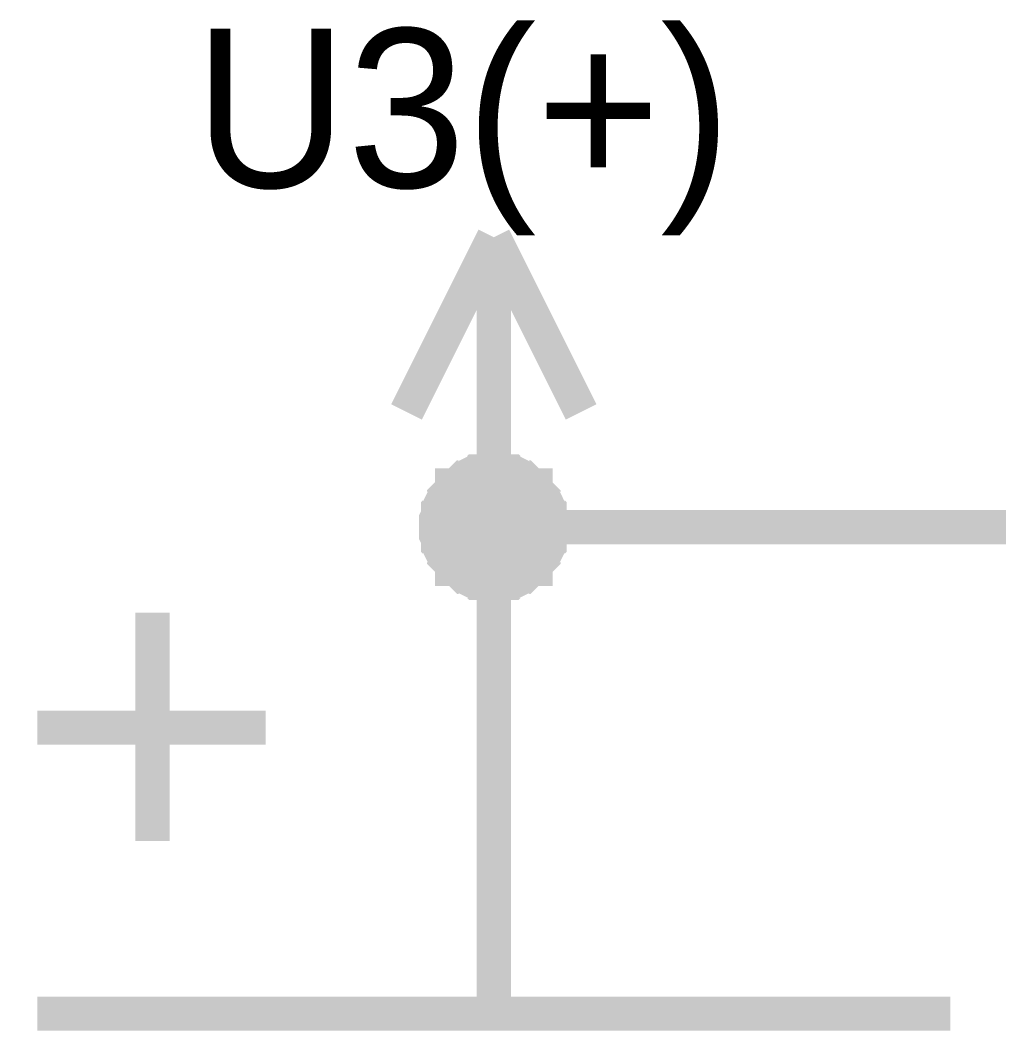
# Model space of a CAD drawing. Extents: x 0 to 594, y 0 to 420.
# Drawn here: x 30.98 to 39.55, y 275.59 to 284.43 of the extents above; entities that cross this region are included whole.
import ezdxf

# ---------------------------------------------------------------- set-up
doc = ezdxf.new("R2010")
doc.units = 0
doc.layers.add('SHEET', color=255, linetype='CONTINUOUS')

msp = doc.modelspace()

# ---------------------------------------------------------------- linework, layer by layer
at = {"layer": 'SHEET'}
for points, const_width in [([(35.1281, 282.5306), (34.3641, 281.0018)], 0.2997), ([(35.1281, 282.5306), (35.8921, 281.0018)], 0.2997), ([(35.1281, 279.9942), (35.1281, 282.5306)], 0.2997), ([(34.6245, 279.9942), (34.6245, 280.0116), (34.6245, 280.0463), (34.6245, 280.0637), (34.6419, 280.0984), (34.6419, 280.1158), (34.6419, 280.1506), (34.6593, 280.1679), (34.6593, 280.1853), (34.6766, 280.2201), (34.694, 280.2374), (34.694, 280.2548), (34.7114, 280.2722), (34.7287, 280.2895), (34.7461, 280.3069), (34.7634, 280.3243), (34.7634, 280.359), (34.7982, 280.359), (34.8155, 280.3764), (34.8329, 280.3938), (34.8503, 280.4112), (34.8676, 280.4285), (34.885, 280.4285), (34.9024, 280.4459), (34.9371, 280.4633), (34.9545, 280.4633), (34.9718, 280.4806), (35.0065, 280.4806), (35.0239, 280.4806), (35.0586, 280.498), (35.076, 280.498), (35.1107, 280.498), (35.1281, 280.498)], 0.2997), ([(34.6245, 279.9942), (34.6245, 280.0116), (34.6245, 280.0463), (34.6245, 280.0637), (34.6419, 280.0984), (34.6419, 280.1158), (34.6419, 280.1506), (34.6593, 280.1679), (34.6593, 280.1853), (34.6766, 280.2201), (34.694, 280.2374), (34.694, 280.2548), (34.7114, 280.2722), (34.7287, 280.2895), (34.7461, 280.3069), (34.7634, 280.3243), (34.7634, 280.359), (34.7982, 280.359), (34.8155, 280.3764), (34.8329, 280.3938), (34.8503, 280.4112), (34.8676, 280.4285), (34.885, 280.4285), (34.9024, 280.4459), (34.9371, 280.4633), (34.9545, 280.4633), (34.9718, 280.4806), (35.0065, 280.4806), (35.0239, 280.4806), (35.0586, 280.498), (35.076, 280.498), (35.1107, 280.498), (35.1281, 280.498)], 0.2997), ([(34.6245, 279.9942), (34.6245, 280.0116), (34.6245, 280.0463), (34.6245, 280.0637), (34.6419, 280.0984), (34.6419, 280.1158), (34.6419, 280.1506), (34.6593, 280.1679), (34.6593, 280.1853), (34.6766, 280.2201), (34.694, 280.2374), (34.694, 280.2548), (34.7114, 280.2722), (34.7287, 280.2895), (34.7461, 280.3069), (34.7634, 280.3243), (34.7634, 280.359), (34.7982, 280.359), (34.8155, 280.3764), (34.8329, 280.3938), (34.8503, 280.4112), (34.8676, 280.4285), (34.885, 280.4285), (34.9024, 280.4459), (34.9371, 280.4633), (34.9545, 280.4633), (34.9718, 280.4806), (35.0065, 280.4806), (35.0239, 280.4806), (35.0586, 280.498), (35.076, 280.498), (35.1107, 280.498), (35.1281, 280.498)], 0.2997), ([(34.6245, 279.9942), (34.6245, 280.0116), (34.6245, 280.0463), (34.6245, 280.0637), (34.6419, 280.0984), (34.6419, 280.1158), (34.6419, 280.1506), (34.6593, 280.1679), (34.6593, 280.1853), (34.6766, 280.2201), (34.694, 280.2374), (34.694, 280.2548), (34.7114, 280.2722), (34.7287, 280.2895), (34.7461, 280.3069), (34.7634, 280.3243), (34.7634, 280.359), (34.7982, 280.359), (34.8155, 280.3764), (34.8329, 280.3938), (34.8503, 280.4112), (34.8676, 280.4285), (34.885, 280.4285), (34.9024, 280.4459), (34.9371, 280.4633), (34.9545, 280.4633), (34.9718, 280.4806), (35.0065, 280.4806), (35.0239, 280.4806), (35.0586, 280.498), (35.076, 280.498), (35.1107, 280.498), (35.1281, 280.498)], 0.2997), ([(34.6245, 279.9942), (34.6245, 280.0116), (34.6245, 280.0463), (34.6245, 280.0637), (34.6419, 280.0984), (34.6419, 280.1158), (34.6419, 280.1506), (34.6593, 280.1679), (34.6593, 280.1853), (34.6766, 280.2201), (34.694, 280.2374), (34.694, 280.2548), (34.7114, 280.2722), (34.7287, 280.2895), (34.7461, 280.3069), (34.7634, 280.3243), (34.7634, 280.359), (34.7982, 280.359), (34.8155, 280.3764), (34.8329, 280.3938), (34.8503, 280.4112), (34.8676, 280.4285), (34.885, 280.4285), (34.9024, 280.4459), (34.9371, 280.4633), (34.9545, 280.4633), (34.9718, 280.4806), (35.0065, 280.4806), (35.0239, 280.4806), (35.0586, 280.498), (35.076, 280.498), (35.1107, 280.498), (35.1281, 280.498)], 0.2997), ([(34.6245, 279.9942), (34.6245, 280.0116), (34.6245, 280.0463), (34.6245, 280.0637), (34.6419, 280.0984), (34.6419, 280.1158), (34.6419, 280.1506), (34.6593, 280.1679), (34.6593, 280.1853), (34.6766, 280.2201), (34.694, 280.2374), (34.694, 280.2548), (34.7114, 280.2722), (34.7287, 280.2895), (34.7461, 280.3069), (34.7634, 280.3243), (34.7634, 280.359), (34.7982, 280.359), (34.8155, 280.3764), (34.8329, 280.3938), (34.8503, 280.4112), (34.8676, 280.4285), (34.885, 280.4285), (34.9024, 280.4459), (34.9371, 280.4633), (34.9545, 280.4633), (34.9718, 280.4806), (35.0065, 280.4806), (35.0239, 280.4806), (35.0586, 280.498), (35.076, 280.498), (35.1107, 280.498), (35.1281, 280.498)], 0.2997), ([(34.6245, 279.9942), (34.6245, 280.0116), (34.6245, 280.0463), (34.6245, 280.0637), (34.6419, 280.0984), (34.6419, 280.1158), (34.6419, 280.1506), (34.6593, 280.1679), (34.6593, 280.1853), (34.6766, 280.2201), (34.694, 280.2374), (34.694, 280.2548), (34.7114, 280.2722), (34.7287, 280.2895), (34.7461, 280.3069), (34.7634, 280.3243), (34.7634, 280.359), (34.7982, 280.359), (34.8155, 280.3764), (34.8329, 280.3938), (34.8503, 280.4112), (34.8676, 280.4285), (34.885, 280.4285), (34.9024, 280.4459), (34.9371, 280.4633), (34.9545, 280.4633), (34.9718, 280.4806), (35.0065, 280.4806), (35.0239, 280.4806), (35.0586, 280.498), (35.076, 280.498), (35.1107, 280.498), (35.1281, 280.498)], 0.2997), ([(35.1281, 280.498), (35.1281, 280.498)], 0.2997), ([(35.1281, 280.498), (35.1455, 280.498), (35.1802, 280.498), (35.1976, 280.498), (35.2323, 280.4806), (35.2496, 280.4806), (35.2844, 280.4806), (35.3017, 280.4633), (35.3191, 280.4633), (35.3538, 280.4459), (35.3712, 280.4285), (35.3886, 280.4285), (35.4059, 280.4112), (35.4233, 280.3938), (35.4407, 280.3764), (35.458, 280.359), (35.4928, 280.359), (35.4928, 280.3243), (35.5101, 280.3069), (35.5275, 280.2895), (35.5448, 280.2722), (35.5622, 280.2548), (35.5622, 280.2374), (35.5796, 280.2201), (35.5969, 280.1853), (35.5969, 280.1679), (35.6143, 280.1506), (35.6143, 280.1158), (35.6143, 280.0984), (35.6317, 280.0637), (35.6317, 280.0463), (35.6317, 280.0116), (35.6317, 279.9942)], 0.2997), ([(35.1281, 280.498), (35.1281, 280.498)], 0.2997), ([(35.1281, 280.498), (35.1455, 280.498), (35.1802, 280.498), (35.1976, 280.498), (35.2323, 280.4806), (35.2496, 280.4806), (35.2844, 280.4806), (35.3017, 280.4633), (35.3191, 280.4633), (35.3538, 280.4459), (35.3712, 280.4285), (35.3886, 280.4285), (35.4059, 280.4112), (35.4233, 280.3938), (35.4407, 280.3764), (35.458, 280.359), (35.4928, 280.359), (35.4928, 280.3243), (35.5101, 280.3069), (35.5275, 280.2895), (35.5448, 280.2722), (35.5622, 280.2548), (35.5622, 280.2374), (35.5796, 280.2201), (35.5969, 280.1853), (35.5969, 280.1679), (35.6143, 280.1506), (35.6143, 280.1158), (35.6143, 280.0984), (35.6317, 280.0637), (35.6317, 280.0463), (35.6317, 280.0116), (35.6317, 279.9942)], 0.2997), ([(35.1281, 280.498), (35.1281, 280.498)], 0.2997), ([(35.1281, 280.498), (35.1455, 280.498), (35.1802, 280.498), (35.1976, 280.498), (35.2323, 280.4806), (35.2496, 280.4806), (35.2844, 280.4806), (35.3017, 280.4633), (35.3191, 280.4633), (35.3538, 280.4459), (35.3712, 280.4285), (35.3886, 280.4285), (35.4059, 280.4112), (35.4233, 280.3938), (35.4407, 280.3764), (35.458, 280.359), (35.4928, 280.359), (35.4928, 280.3243), (35.5101, 280.3069), (35.5275, 280.2895), (35.5448, 280.2722), (35.5622, 280.2548), (35.5622, 280.2374), (35.5796, 280.2201), (35.5969, 280.1853), (35.5969, 280.1679), (35.6143, 280.1506), (35.6143, 280.1158), (35.6143, 280.0984), (35.6317, 280.0637), (35.6317, 280.0463), (35.6317, 280.0116), (35.6317, 279.9942)], 0.2997), ([(35.1281, 280.498), (35.1281, 280.498)], 0.2997), ([(35.1281, 280.498), (35.1455, 280.498), (35.1802, 280.498), (35.1976, 280.498), (35.2323, 280.4806), (35.2496, 280.4806), (35.2844, 280.4806), (35.3017, 280.4633), (35.3191, 280.4633), (35.3538, 280.4459), (35.3712, 280.4285), (35.3886, 280.4285), (35.4059, 280.4112), (35.4233, 280.3938), (35.4407, 280.3764), (35.458, 280.359), (35.4928, 280.359), (35.4928, 280.3243), (35.5101, 280.3069), (35.5275, 280.2895), (35.5448, 280.2722), (35.5622, 280.2548), (35.5622, 280.2374), (35.5796, 280.2201), (35.5969, 280.1853), (35.5969, 280.1679), (35.6143, 280.1506), (35.6143, 280.1158), (35.6143, 280.0984), (35.6317, 280.0637), (35.6317, 280.0463), (35.6317, 280.0116), (35.6317, 279.9942)], 0.2997), ([(35.1281, 280.498), (35.1281, 280.498)], 0.2997), ([(35.1281, 280.498), (35.1455, 280.498), (35.1802, 280.498), (35.1976, 280.498), (35.2323, 280.4806), (35.2496, 280.4806), (35.2844, 280.4806), (35.3017, 280.4633), (35.3191, 280.4633), (35.3538, 280.4459), (35.3712, 280.4285), (35.3886, 280.4285), (35.4059, 280.4112), (35.4233, 280.3938), (35.4407, 280.3764), (35.458, 280.359), (35.4928, 280.359), (35.4928, 280.3243), (35.5101, 280.3069), (35.5275, 280.2895), (35.5448, 280.2722), (35.5622, 280.2548), (35.5622, 280.2374), (35.5796, 280.2201), (35.5969, 280.1853), (35.5969, 280.1679), (35.6143, 280.1506), (35.6143, 280.1158), (35.6143, 280.0984), (35.6317, 280.0637), (35.6317, 280.0463), (35.6317, 280.0116), (35.6317, 279.9942)], 0.2997), ([(35.1281, 280.498), (35.1281, 280.498)], 0.2997), ([(35.1281, 280.498), (35.1455, 280.498), (35.1802, 280.498), (35.1976, 280.498), (35.2323, 280.4806), (35.2496, 280.4806), (35.2844, 280.4806), (35.3017, 280.4633), (35.3191, 280.4633), (35.3538, 280.4459), (35.3712, 280.4285), (35.3886, 280.4285), (35.4059, 280.4112), (35.4233, 280.3938), (35.4407, 280.3764), (35.458, 280.359), (35.4928, 280.359), (35.4928, 280.3243), (35.5101, 280.3069), (35.5275, 280.2895), (35.5448, 280.2722), (35.5622, 280.2548), (35.5622, 280.2374), (35.5796, 280.2201), (35.5969, 280.1853), (35.5969, 280.1679), (35.6143, 280.1506), (35.6143, 280.1158), (35.6143, 280.0984), (35.6317, 280.0637), (35.6317, 280.0463), (35.6317, 280.0116), (35.6317, 279.9942)], 0.2997), ([(35.1281, 280.498), (35.1281, 280.498)], 0.2997), ([(35.1281, 280.498), (35.1455, 280.498), (35.1802, 280.498), (35.1976, 280.498), (35.2323, 280.4806), (35.2496, 280.4806), (35.2844, 280.4806), (35.3017, 280.4633), (35.3191, 280.4633), (35.3538, 280.4459), (35.3712, 280.4285), (35.3886, 280.4285), (35.4059, 280.4112), (35.4233, 280.3938), (35.4407, 280.3764), (35.458, 280.359), (35.4928, 280.359), (35.4928, 280.3243), (35.5101, 280.3069), (35.5275, 280.2895), (35.5448, 280.2722), (35.5622, 280.2548), (35.5622, 280.2374), (35.5796, 280.2201), (35.5969, 280.1853), (35.5969, 280.1679), (35.6143, 280.1506), (35.6143, 280.1158), (35.6143, 280.0984), (35.6317, 280.0637), (35.6317, 280.0463), (35.6317, 280.0116), (35.6317, 279.9942)], 0.2997), ([(34.6245, 279.9942), (34.6245, 280.0116), (34.6245, 280.0463), (34.6245, 280.0637), (34.6419, 280.0984), (34.6419, 280.1158), (34.6419, 280.1506), (34.6593, 280.1679), (34.6593, 280.1853), (34.6766, 280.2201), (34.694, 280.2374), (34.694, 280.2548), (34.7114, 280.2722), (34.7287, 280.2895), (34.7461, 280.3069), (34.7634, 280.3243), (34.7634, 280.359), (34.7982, 280.359), (34.8155, 280.3764), (34.8329, 280.3938), (34.8503, 280.4112), (34.8676, 280.4285), (34.885, 280.4285), (34.9024, 280.4459), (34.9371, 280.4633), (34.9545, 280.4633), (34.9718, 280.4806), (35.0065, 280.4806), (35.0239, 280.4806), (35.0586, 280.498), (35.076, 280.498), (35.1107, 280.498), (35.1281, 280.498)], 0.0991), ([(34.6245, 279.9942), (34.6245, 280.0116), (34.6245, 280.0463), (34.6245, 280.0637), (34.6419, 280.0984), (34.6419, 280.1158), (34.6419, 280.1506), (34.6593, 280.1679), (34.6593, 280.1853), (34.6766, 280.2201), (34.694, 280.2374), (34.694, 280.2548), (34.7114, 280.2722), (34.7287, 280.2895), (34.7461, 280.3069), (34.7634, 280.3243), (34.7634, 280.359), (34.7982, 280.359), (34.8155, 280.3764), (34.8329, 280.3938), (34.8503, 280.4112), (34.8676, 280.4285), (34.885, 280.4285), (34.9024, 280.4459), (34.9371, 280.4633), (34.9545, 280.4633), (34.9718, 280.4806), (35.0065, 280.4806), (35.0239, 280.4806), (35.0586, 280.498), (35.076, 280.498), (35.1107, 280.498), (35.1281, 280.498)], 0.0991), ([(34.6245, 279.9942), (34.6245, 280.0116), (34.6245, 280.0463), (34.6245, 280.0637), (34.6419, 280.0984), (34.6419, 280.1158), (34.6419, 280.1506), (34.6593, 280.1679), (34.6593, 280.1853), (34.6766, 280.2201), (34.694, 280.2374), (34.694, 280.2548), (34.7114, 280.2722), (34.7287, 280.2895), (34.7461, 280.3069), (34.7634, 280.3243), (34.7634, 280.359), (34.7982, 280.359), (34.8155, 280.3764), (34.8329, 280.3938), (34.8503, 280.4112), (34.8676, 280.4285), (34.885, 280.4285), (34.9024, 280.4459), (34.9371, 280.4633), (34.9545, 280.4633), (34.9718, 280.4806), (35.0065, 280.4806), (35.0239, 280.4806), (35.0586, 280.498), (35.076, 280.498), (35.1107, 280.498), (35.1281, 280.498)], 0.0991), ([(34.6245, 279.9942), (34.6245, 280.0116), (34.6245, 280.0463), (34.6245, 280.0637), (34.6419, 280.0984), (34.6419, 280.1158), (34.6419, 280.1506), (34.6593, 280.1679), (34.6593, 280.1853), (34.6766, 280.2201), (34.694, 280.2374), (34.694, 280.2548), (34.7114, 280.2722), (34.7287, 280.2895), (34.7461, 280.3069), (34.7634, 280.3243), (34.7634, 280.359), (34.7982, 280.359), (34.8155, 280.3764), (34.8329, 280.3938), (34.8503, 280.4112), (34.8676, 280.4285), (34.885, 280.4285), (34.9024, 280.4459), (34.9371, 280.4633), (34.9545, 280.4633), (34.9718, 280.4806), (35.0065, 280.4806), (35.0239, 280.4806), (35.0586, 280.498), (35.076, 280.498), (35.1107, 280.498), (35.1281, 280.498)], 0.0991), ([(34.6245, 279.9942), (34.6245, 280.0116), (34.6245, 280.0463), (34.6245, 280.0637), (34.6419, 280.0984), (34.6419, 280.1158), (34.6419, 280.1506), (34.6593, 280.1679), (34.6593, 280.1853), (34.6766, 280.2201), (34.694, 280.2374), (34.694, 280.2548), (34.7114, 280.2722), (34.7287, 280.2895), (34.7461, 280.3069), (34.7634, 280.3243), (34.7634, 280.359), (34.7982, 280.359), (34.8155, 280.3764), (34.8329, 280.3938), (34.8503, 280.4112), (34.8676, 280.4285), (34.885, 280.4285), (34.9024, 280.4459), (34.9371, 280.4633), (34.9545, 280.4633), (34.9718, 280.4806), (35.0065, 280.4806), (35.0239, 280.4806), (35.0586, 280.498), (35.076, 280.498), (35.1107, 280.498), (35.1281, 280.498)], 0.0991), ([(34.6245, 279.9942), (34.6245, 280.0116), (34.6245, 280.0463), (34.6245, 280.0637), (34.6419, 280.0984), (34.6419, 280.1158), (34.6419, 280.1506), (34.6593, 280.1679), (34.6593, 280.1853), (34.6766, 280.2201), (34.694, 280.2374), (34.694, 280.2548), (34.7114, 280.2722), (34.7287, 280.2895), (34.7461, 280.3069), (34.7634, 280.3243), (34.7634, 280.359), (34.7982, 280.359), (34.8155, 280.3764), (34.8329, 280.3938), (34.8503, 280.4112), (34.8676, 280.4285), (34.885, 280.4285), (34.9024, 280.4459), (34.9371, 280.4633), (34.9545, 280.4633), (34.9718, 280.4806), (35.0065, 280.4806), (35.0239, 280.4806), (35.0586, 280.498), (35.076, 280.498), (35.1107, 280.498), (35.1281, 280.498)], 0.0991), ([(34.6245, 279.9942), (34.6245, 280.0116), (34.6245, 280.0463), (34.6245, 280.0637), (34.6419, 280.0984), (34.6419, 280.1158), (34.6419, 280.1506), (34.6593, 280.1679), (34.6593, 280.1853), (34.6766, 280.2201), (34.694, 280.2374), (34.694, 280.2548), (34.7114, 280.2722), (34.7287, 280.2895), (34.7461, 280.3069), (34.7634, 280.3243), (34.7634, 280.359), (34.7982, 280.359), (34.8155, 280.3764), (34.8329, 280.3938), (34.8503, 280.4112), (34.8676, 280.4285), (34.885, 280.4285), (34.9024, 280.4459), (34.9371, 280.4633), (34.9545, 280.4633), (34.9718, 280.4806), (35.0065, 280.4806), (35.0239, 280.4806), (35.0586, 280.498), (35.076, 280.498), (35.1107, 280.498), (35.1281, 280.498)], 0.0991), ([(35.1281, 280.498), (35.1281, 280.498)], 0.0991), ([(35.1281, 280.498), (35.1455, 280.498), (35.1802, 280.498), (35.1976, 280.498), (35.2323, 280.4806), (35.2496, 280.4806), (35.2844, 280.4806), (35.3017, 280.4633), (35.3191, 280.4633), (35.3538, 280.4459), (35.3712, 280.4285), (35.3886, 280.4285), (35.4059, 280.4112), (35.4233, 280.3938), (35.4407, 280.3764), (35.458, 280.359), (35.4928, 280.359), (35.4928, 280.3243), (35.5101, 280.3069), (35.5275, 280.2895), (35.5448, 280.2722), (35.5622, 280.2548), (35.5622, 280.2374), (35.5796, 280.2201), (35.5969, 280.1853), (35.5969, 280.1679), (35.6143, 280.1506), (35.6143, 280.1158), (35.6143, 280.0984), (35.6317, 280.0637), (35.6317, 280.0463), (35.6317, 280.0116), (35.6317, 279.9942)], 0.0991), ([(35.1281, 280.498), (35.1281, 280.498)], 0.0991), ([(35.1281, 280.498), (35.1455, 280.498), (35.1802, 280.498), (35.1976, 280.498), (35.2323, 280.4806), (35.2496, 280.4806), (35.2844, 280.4806), (35.3017, 280.4633), (35.3191, 280.4633), (35.3538, 280.4459), (35.3712, 280.4285), (35.3886, 280.4285), (35.4059, 280.4112), (35.4233, 280.3938), (35.4407, 280.3764), (35.458, 280.359), (35.4928, 280.359), (35.4928, 280.3243), (35.5101, 280.3069), (35.5275, 280.2895), (35.5448, 280.2722), (35.5622, 280.2548), (35.5622, 280.2374), (35.5796, 280.2201), (35.5969, 280.1853), (35.5969, 280.1679), (35.6143, 280.1506), (35.6143, 280.1158), (35.6143, 280.0984), (35.6317, 280.0637), (35.6317, 280.0463), (35.6317, 280.0116), (35.6317, 279.9942)], 0.0991), ([(35.1281, 280.498), (35.1281, 280.498)], 0.0991), ([(35.1281, 280.498), (35.1455, 280.498), (35.1802, 280.498), (35.1976, 280.498), (35.2323, 280.4806), (35.2496, 280.4806), (35.2844, 280.4806), (35.3017, 280.4633), (35.3191, 280.4633), (35.3538, 280.4459), (35.3712, 280.4285), (35.3886, 280.4285), (35.4059, 280.4112), (35.4233, 280.3938), (35.4407, 280.3764), (35.458, 280.359), (35.4928, 280.359), (35.4928, 280.3243), (35.5101, 280.3069), (35.5275, 280.2895), (35.5448, 280.2722), (35.5622, 280.2548), (35.5622, 280.2374), (35.5796, 280.2201), (35.5969, 280.1853), (35.5969, 280.1679), (35.6143, 280.1506), (35.6143, 280.1158), (35.6143, 280.0984), (35.6317, 280.0637), (35.6317, 280.0463), (35.6317, 280.0116), (35.6317, 279.9942)], 0.0991), ([(35.1281, 280.498), (35.1281, 280.498)], 0.0991), ([(35.1281, 280.498), (35.1455, 280.498), (35.1802, 280.498), (35.1976, 280.498), (35.2323, 280.4806), (35.2496, 280.4806), (35.2844, 280.4806), (35.3017, 280.4633), (35.3191, 280.4633), (35.3538, 280.4459), (35.3712, 280.4285), (35.3886, 280.4285), (35.4059, 280.4112), (35.4233, 280.3938), (35.4407, 280.3764), (35.458, 280.359), (35.4928, 280.359), (35.4928, 280.3243), (35.5101, 280.3069), (35.5275, 280.2895), (35.5448, 280.2722), (35.5622, 280.2548), (35.5622, 280.2374), (35.5796, 280.2201), (35.5969, 280.1853), (35.5969, 280.1679), (35.6143, 280.1506), (35.6143, 280.1158), (35.6143, 280.0984), (35.6317, 280.0637), (35.6317, 280.0463), (35.6317, 280.0116), (35.6317, 279.9942)], 0.0991), ([(35.1281, 280.498), (35.1281, 280.498)], 0.0991), ([(35.1281, 280.498), (35.1455, 280.498), (35.1802, 280.498), (35.1976, 280.498), (35.2323, 280.4806), (35.2496, 280.4806), (35.2844, 280.4806), (35.3017, 280.4633), (35.3191, 280.4633), (35.3538, 280.4459), (35.3712, 280.4285), (35.3886, 280.4285), (35.4059, 280.4112), (35.4233, 280.3938), (35.4407, 280.3764), (35.458, 280.359), (35.4928, 280.359), (35.4928, 280.3243), (35.5101, 280.3069), (35.5275, 280.2895), (35.5448, 280.2722), (35.5622, 280.2548), (35.5622, 280.2374), (35.5796, 280.2201), (35.5969, 280.1853), (35.5969, 280.1679), (35.6143, 280.1506), (35.6143, 280.1158), (35.6143, 280.0984), (35.6317, 280.0637), (35.6317, 280.0463), (35.6317, 280.0116), (35.6317, 279.9942)], 0.0991), ([(35.1281, 280.498), (35.1281, 280.498)], 0.0991), ([(35.1281, 280.498), (35.1455, 280.498), (35.1802, 280.498), (35.1976, 280.498), (35.2323, 280.4806), (35.2496, 280.4806), (35.2844, 280.4806), (35.3017, 280.4633), (35.3191, 280.4633), (35.3538, 280.4459), (35.3712, 280.4285), (35.3886, 280.4285), (35.4059, 280.4112), (35.4233, 280.3938), (35.4407, 280.3764), (35.458, 280.359), (35.4928, 280.359), (35.4928, 280.3243), (35.5101, 280.3069), (35.5275, 280.2895), (35.5448, 280.2722), (35.5622, 280.2548), (35.5622, 280.2374), (35.5796, 280.2201), (35.5969, 280.1853), (35.5969, 280.1679), (35.6143, 280.1506), (35.6143, 280.1158), (35.6143, 280.0984), (35.6317, 280.0637), (35.6317, 280.0463), (35.6317, 280.0116), (35.6317, 279.9942)], 0.0991), ([(35.1281, 280.498), (35.1281, 280.498)], 0.0991), ([(35.1281, 280.498), (35.1455, 280.498), (35.1802, 280.498), (35.1976, 280.498), (35.2323, 280.4806), (35.2496, 280.4806), (35.2844, 280.4806), (35.3017, 280.4633), (35.3191, 280.4633), (35.3538, 280.4459), (35.3712, 280.4285), (35.3886, 280.4285), (35.4059, 280.4112), (35.4233, 280.3938), (35.4407, 280.3764), (35.458, 280.359), (35.4928, 280.359), (35.4928, 280.3243), (35.5101, 280.3069), (35.5275, 280.2895), (35.5448, 280.2722), (35.5622, 280.2548), (35.5622, 280.2374), (35.5796, 280.2201), (35.5969, 280.1853), (35.5969, 280.1679), (35.6143, 280.1506), (35.6143, 280.1158), (35.6143, 280.0984), (35.6317, 280.0637), (35.6317, 280.0463), (35.6317, 280.0116), (35.6317, 279.9942)], 0.0991), ([(35.1281, 279.4904), (35.1107, 279.4904), (35.076, 279.4904), (35.0586, 279.4904), (35.0239, 279.5078), (35.0065, 279.5078), (34.9718, 279.5078), (34.9545, 279.5251), (34.9371, 279.5251), (34.9024, 279.5425), (34.885, 279.5599), (34.8676, 279.5599), (34.8503, 279.5773), (34.8329, 279.5946), (34.8155, 279.612), (34.7982, 279.6294), (34.7634, 279.6294), (34.7634, 279.6641), (34.7461, 279.6815), (34.7287, 279.6989), (34.7114, 279.7162), (34.694, 279.7336), (34.694, 279.751), (34.6766, 279.7684), (34.6593, 279.8031), (34.6593, 279.8205), (34.6419, 279.8379), (34.6419, 279.8726), (34.6419, 279.89), (34.6245, 279.9247), (34.6245, 279.9421), (34.6245, 279.9768), (34.6245, 279.9942)], 0.2997), ([(34.6245, 279.9942), (34.6245, 279.9942)], 0.2997), ([(35.1281, 279.4904), (35.1107, 279.4904), (35.076, 279.4904), (35.0586, 279.4904), (35.0239, 279.5078), (35.0065, 279.5078), (34.9718, 279.5078), (34.9545, 279.5251), (34.9371, 279.5251), (34.9024, 279.5425), (34.885, 279.5599), (34.8676, 279.5599), (34.8503, 279.5773), (34.8329, 279.5946), (34.8155, 279.612), (34.7982, 279.6294), (34.7634, 279.6294), (34.7634, 279.6641), (34.7461, 279.6815), (34.7287, 279.6989), (34.7114, 279.7162), (34.694, 279.7336), (34.694, 279.751), (34.6766, 279.7684), (34.6593, 279.8031), (34.6593, 279.8205), (34.6419, 279.8379), (34.6419, 279.8726), (34.6419, 279.89), (34.6245, 279.9247), (34.6245, 279.9421), (34.6245, 279.9768), (34.6245, 279.9942)], 0.2997), ([(34.6245, 279.9942), (34.6245, 279.9942)], 0.2997), ([(35.1281, 279.4904), (35.1107, 279.4904), (35.076, 279.4904), (35.0586, 279.4904), (35.0239, 279.5078), (35.0065, 279.5078), (34.9718, 279.5078), (34.9545, 279.5251), (34.9371, 279.5251), (34.9024, 279.5425), (34.885, 279.5599), (34.8676, 279.5599), (34.8503, 279.5773), (34.8329, 279.5946), (34.8155, 279.612), (34.7982, 279.6294), (34.7634, 279.6294), (34.7634, 279.6641), (34.7461, 279.6815), (34.7287, 279.6989), (34.7114, 279.7162), (34.694, 279.7336), (34.694, 279.751), (34.6766, 279.7684), (34.6593, 279.8031), (34.6593, 279.8205), (34.6419, 279.8379), (34.6419, 279.8726), (34.6419, 279.89), (34.6245, 279.9247), (34.6245, 279.9421), (34.6245, 279.9768), (34.6245, 279.9942)], 0.2997), ([(34.6245, 279.9942), (34.6245, 279.9942)], 0.2997), ([(35.1281, 279.4904), (35.1107, 279.4904), (35.076, 279.4904), (35.0586, 279.4904), (35.0239, 279.5078), (35.0065, 279.5078), (34.9718, 279.5078), (34.9545, 279.5251), (34.9371, 279.5251), (34.9024, 279.5425), (34.885, 279.5599), (34.8676, 279.5599), (34.8503, 279.5773), (34.8329, 279.5946), (34.8155, 279.612), (34.7982, 279.6294), (34.7634, 279.6294), (34.7634, 279.6641), (34.7461, 279.6815), (34.7287, 279.6989), (34.7114, 279.7162), (34.694, 279.7336), (34.694, 279.751), (34.6766, 279.7684), (34.6593, 279.8031), (34.6593, 279.8205), (34.6419, 279.8379), (34.6419, 279.8726), (34.6419, 279.89), (34.6245, 279.9247), (34.6245, 279.9421), (34.6245, 279.9768), (34.6245, 279.9942)], 0.2997), ([(34.6245, 279.9942), (34.6245, 279.9942)], 0.2997), ([(35.1281, 279.4904), (35.1107, 279.4904), (35.076, 279.4904), (35.0586, 279.4904), (35.0239, 279.5078), (35.0065, 279.5078), (34.9718, 279.5078), (34.9545, 279.5251), (34.9371, 279.5251), (34.9024, 279.5425), (34.885, 279.5599), (34.8676, 279.5599), (34.8503, 279.5773), (34.8329, 279.5946), (34.8155, 279.612), (34.7982, 279.6294), (34.7634, 279.6294), (34.7634, 279.6641), (34.7461, 279.6815), (34.7287, 279.6989), (34.7114, 279.7162), (34.694, 279.7336), (34.694, 279.751), (34.6766, 279.7684), (34.6593, 279.8031), (34.6593, 279.8205), (34.6419, 279.8379), (34.6419, 279.8726), (34.6419, 279.89), (34.6245, 279.9247), (34.6245, 279.9421), (34.6245, 279.9768), (34.6245, 279.9942)], 0.2997), ([(34.6245, 279.9942), (34.6245, 279.9942)], 0.2997), ([(35.1281, 279.4904), (35.1107, 279.4904), (35.076, 279.4904), (35.0586, 279.4904), (35.0239, 279.5078), (35.0065, 279.5078), (34.9718, 279.5078), (34.9545, 279.5251), (34.9371, 279.5251), (34.9024, 279.5425), (34.885, 279.5599), (34.8676, 279.5599), (34.8503, 279.5773), (34.8329, 279.5946), (34.8155, 279.612), (34.7982, 279.6294), (34.7634, 279.6294), (34.7634, 279.6641), (34.7461, 279.6815), (34.7287, 279.6989), (34.7114, 279.7162), (34.694, 279.7336), (34.694, 279.751), (34.6766, 279.7684), (34.6593, 279.8031), (34.6593, 279.8205), (34.6419, 279.8379), (34.6419, 279.8726), (34.6419, 279.89), (34.6245, 279.9247), (34.6245, 279.9421), (34.6245, 279.9768), (34.6245, 279.9942)], 0.2997), ([(34.6245, 279.9942), (34.6245, 279.9942)], 0.2997), ([(35.1281, 279.4904), (35.1107, 279.4904), (35.076, 279.4904), (35.0586, 279.4904), (35.0239, 279.5078), (35.0065, 279.5078), (34.9718, 279.5078), (34.9545, 279.5251), (34.9371, 279.5251), (34.9024, 279.5425), (34.885, 279.5599), (34.8676, 279.5599), (34.8503, 279.5773), (34.8329, 279.5946), (34.8155, 279.612), (34.7982, 279.6294), (34.7634, 279.6294), (34.7634, 279.6641), (34.7461, 279.6815), (34.7287, 279.6989), (34.7114, 279.7162), (34.694, 279.7336), (34.694, 279.751), (34.6766, 279.7684), (34.6593, 279.8031), (34.6593, 279.8205), (34.6419, 279.8379), (34.6419, 279.8726), (34.6419, 279.89), (34.6245, 279.9247), (34.6245, 279.9421), (34.6245, 279.9768), (34.6245, 279.9942)], 0.2997), ([(34.6245, 279.9942), (34.6245, 279.9942)], 0.2997), ([(35.6317, 279.9942), (35.6317, 279.9768), (35.6317, 279.9421), (35.6317, 279.9247), (35.6143, 279.89), (35.6143, 279.8726), (35.6143, 279.8379), (35.5969, 279.8205), (35.5969, 279.8031), (35.5796, 279.7684), (35.5622, 279.751), (35.5622, 279.7336), (35.5448, 279.7162), (35.5275, 279.6989), (35.5101, 279.6815), (35.4928, 279.6641), (35.4928, 279.6294), (35.458, 279.6294), (35.4407, 279.612), (35.4233, 279.5946), (35.4059, 279.5773), (35.3886, 279.5599), (35.3712, 279.5599), (35.3538, 279.5425), (35.3191, 279.5251), (35.3017, 279.5251), (35.2844, 279.5078), (35.2496, 279.5078), (35.2323, 279.5078), (35.1976, 279.4904), (35.1802, 279.4904), (35.1455, 279.4904), (35.1281, 279.4904)], 0.2997), ([(35.6317, 279.9942), (35.6317, 279.9768), (35.6317, 279.9421), (35.6317, 279.9247), (35.6143, 279.89), (35.6143, 279.8726), (35.6143, 279.8379), (35.5969, 279.8205), (35.5969, 279.8031), (35.5796, 279.7684), (35.5622, 279.751), (35.5622, 279.7336), (35.5448, 279.7162), (35.5275, 279.6989), (35.5101, 279.6815), (35.4928, 279.6641), (35.4928, 279.6294), (35.458, 279.6294), (35.4407, 279.612), (35.4233, 279.5946), (35.4059, 279.5773), (35.3886, 279.5599), (35.3712, 279.5599), (35.3538, 279.5425), (35.3191, 279.5251), (35.3017, 279.5251), (35.2844, 279.5078), (35.2496, 279.5078), (35.2323, 279.5078), (35.1976, 279.4904), (35.1802, 279.4904), (35.1455, 279.4904), (35.1281, 279.4904)], 0.2997), ([(35.1281, 275.7379), (35.1281, 279.9942)], 0.2997), ([(35.6317, 279.9942), (35.6317, 279.9768), (35.6317, 279.9421), (35.6317, 279.9247), (35.6143, 279.89), (35.6143, 279.8726), (35.6143, 279.8379), (35.5969, 279.8205), (35.5969, 279.8031), (35.5796, 279.7684), (35.5622, 279.751), (35.5622, 279.7336), (35.5448, 279.7162), (35.5275, 279.6989), (35.5101, 279.6815), (35.4928, 279.6641), (35.4928, 279.6294), (35.458, 279.6294), (35.4407, 279.612), (35.4233, 279.5946), (35.4059, 279.5773), (35.3886, 279.5599), (35.3712, 279.5599), (35.3538, 279.5425), (35.3191, 279.5251), (35.3017, 279.5251), (35.2844, 279.5078), (35.2496, 279.5078), (35.2323, 279.5078), (35.1976, 279.4904), (35.1802, 279.4904), (35.1455, 279.4904), (35.1281, 279.4904)], 0.2997), ([(35.1281, 279.9942), (45.13, 279.9942)], 0.2997), ([(35.6317, 279.9942), (35.6317, 279.9768), (35.6317, 279.9421), (35.6317, 279.9247), (35.6143, 279.89), (35.6143, 279.8726), (35.6143, 279.8379), (35.5969, 279.8205), (35.5969, 279.8031), (35.5796, 279.7684), (35.5622, 279.751), (35.5622, 279.7336), (35.5448, 279.7162), (35.5275, 279.6989), (35.5101, 279.6815), (35.4928, 279.6641), (35.4928, 279.6294), (35.458, 279.6294), (35.4407, 279.612), (35.4233, 279.5946), (35.4059, 279.5773), (35.3886, 279.5599), (35.3712, 279.5599), (35.3538, 279.5425), (35.3191, 279.5251), (35.3017, 279.5251), (35.2844, 279.5078), (35.2496, 279.5078), (35.2323, 279.5078), (35.1976, 279.4904), (35.1802, 279.4904), (35.1455, 279.4904), (35.1281, 279.4904)], 0.2997), ([(35.6317, 279.9942), (35.6317, 279.9768), (35.6317, 279.9421), (35.6317, 279.9247), (35.6143, 279.89), (35.6143, 279.8726), (35.6143, 279.8379), (35.5969, 279.8205), (35.5969, 279.8031), (35.5796, 279.7684), (35.5622, 279.751), (35.5622, 279.7336), (35.5448, 279.7162), (35.5275, 279.6989), (35.5101, 279.6815), (35.4928, 279.6641), (35.4928, 279.6294), (35.458, 279.6294), (35.4407, 279.612), (35.4233, 279.5946), (35.4059, 279.5773), (35.3886, 279.5599), (35.3712, 279.5599), (35.3538, 279.5425), (35.3191, 279.5251), (35.3017, 279.5251), (35.2844, 279.5078), (35.2496, 279.5078), (35.2323, 279.5078), (35.1976, 279.4904), (35.1802, 279.4904), (35.1455, 279.4904), (35.1281, 279.4904)], 0.2997), ([(35.6317, 279.9942), (35.6317, 279.9768), (35.6317, 279.9421), (35.6317, 279.9247), (35.6143, 279.89), (35.6143, 279.8726), (35.6143, 279.8379), (35.5969, 279.8205), (35.5969, 279.8031), (35.5796, 279.7684), (35.5622, 279.751), (35.5622, 279.7336), (35.5448, 279.7162), (35.5275, 279.6989), (35.5101, 279.6815), (35.4928, 279.6641), (35.4928, 279.6294), (35.458, 279.6294), (35.4407, 279.612), (35.4233, 279.5946), (35.4059, 279.5773), (35.3886, 279.5599), (35.3712, 279.5599), (35.3538, 279.5425), (35.3191, 279.5251), (35.3017, 279.5251), (35.2844, 279.5078), (35.2496, 279.5078), (35.2323, 279.5078), (35.1976, 279.4904), (35.1802, 279.4904), (35.1455, 279.4904), (35.1281, 279.4904)], 0.2997), ([(35.6317, 279.9942), (35.6317, 279.9768), (35.6317, 279.9421), (35.6317, 279.9247), (35.6143, 279.89), (35.6143, 279.8726), (35.6143, 279.8379), (35.5969, 279.8205), (35.5969, 279.8031), (35.5796, 279.7684), (35.5622, 279.751), (35.5622, 279.7336), (35.5448, 279.7162), (35.5275, 279.6989), (35.5101, 279.6815), (35.4928, 279.6641), (35.4928, 279.6294), (35.458, 279.6294), (35.4407, 279.612), (35.4233, 279.5946), (35.4059, 279.5773), (35.3886, 279.5599), (35.3712, 279.5599), (35.3538, 279.5425), (35.3191, 279.5251), (35.3017, 279.5251), (35.2844, 279.5078), (35.2496, 279.5078), (35.2323, 279.5078), (35.1976, 279.4904), (35.1802, 279.4904), (35.1455, 279.4904), (35.1281, 279.4904)], 0.2997), ([(35.6317, 279.9942), (35.6317, 279.9942), (35.6317, 279.9942), (35.6317, 279.9942), (35.6317, 279.9942), (35.6317, 279.9942), (35.6317, 279.9942), (35.6317, 279.9942), (35.6317, 279.9942), (35.6317, 279.9942), (35.6317, 279.9942), (35.6317, 279.9942), (35.6317, 279.9942), (35.6317, 279.9942), (35.6317, 279.9942), (35.6317, 279.9942), (35.6317, 279.9942), (35.6317, 279.9942), (35.6317, 279.9942), (35.6317, 279.9942), (35.6317, 279.9942), (35.6317, 279.9942), (35.6317, 279.9942), (35.6317, 279.9942), (35.6317, 279.9942), (35.6317, 279.9942), (35.6317, 279.9942), (35.6317, 279.9942), (35.6317, 279.9942), (35.6317, 279.9942), (35.6317, 279.9942), (35.6317, 279.9942), (35.6317, 279.9942)], 0.2997), ([(35.6317, 279.9942), (35.6317, 279.9942)], 0.2997), ([(35.6317, 279.9942), (35.6317, 279.9942), (35.6317, 279.9942), (35.6317, 279.9942), (35.6317, 279.9942), (35.6317, 279.9942), (35.6317, 279.9942), (35.6317, 279.9942), (35.6317, 279.9942), (35.6317, 279.9942), (35.6317, 279.9942), (35.6317, 279.9942), (35.6317, 279.9942), (35.6317, 279.9942), (35.6317, 279.9942), (35.6317, 279.9942), (35.6317, 279.9942), (35.6317, 279.9942), (35.6317, 279.9942), (35.6317, 279.9942), (35.6317, 279.9942), (35.6317, 279.9942), (35.6317, 279.9942), (35.6317, 279.9942), (35.6317, 279.9942), (35.6317, 279.9942), (35.6317, 279.9942), (35.6317, 279.9942), (35.6317, 279.9942), (35.6317, 279.9942), (35.6317, 279.9942), (35.6317, 279.9942), (35.6317, 279.9942)], 0.2997), ([(35.6317, 279.9942), (35.6317, 279.9942)], 0.2997), ([(35.6317, 279.9942), (35.6317, 279.9942), (35.6317, 279.9942), (35.6317, 279.9942), (35.6317, 279.9942), (35.6317, 279.9942), (35.6317, 279.9942), (35.6317, 279.9942), (35.6317, 279.9942), (35.6317, 279.9942), (35.6317, 279.9942), (35.6317, 279.9942), (35.6317, 279.9942), (35.6317, 279.9942), (35.6317, 279.9942), (35.6317, 279.9942), (35.6317, 279.9942), (35.6317, 279.9942), (35.6317, 279.9942), (35.6317, 279.9942), (35.6317, 279.9942), (35.6317, 279.9942), (35.6317, 279.9942), (35.6317, 279.9942), (35.6317, 279.9942), (35.6317, 279.9942), (35.6317, 279.9942), (35.6317, 279.9942), (35.6317, 279.9942), (35.6317, 279.9942), (35.6317, 279.9942), (35.6317, 279.9942), (35.6317, 279.9942)], 0.2997), ([(35.6317, 279.9942), (35.6317, 279.9942)], 0.2997), ([(35.6317, 279.9942), (35.6317, 279.9942), (35.6317, 279.9942), (35.6317, 279.9942), (35.6317, 279.9942), (35.6317, 279.9942), (35.6317, 279.9942), (35.6317, 279.9942), (35.6317, 279.9942), (35.6317, 279.9942), (35.6317, 279.9942), (35.6317, 279.9942), (35.6317, 279.9942), (35.6317, 279.9942), (35.6317, 279.9942), (35.6317, 279.9942), (35.6317, 279.9942), (35.6317, 279.9942), (35.6317, 279.9942), (35.6317, 279.9942), (35.6317, 279.9942), (35.6317, 279.9942), (35.6317, 279.9942), (35.6317, 279.9942), (35.6317, 279.9942), (35.6317, 279.9942), (35.6317, 279.9942), (35.6317, 279.9942), (35.6317, 279.9942), (35.6317, 279.9942), (35.6317, 279.9942), (35.6317, 279.9942), (35.6317, 279.9942)], 0.2997), ([(35.6317, 279.9942), (35.6317, 279.9942)], 0.2997), ([(35.6317, 279.9942), (35.6317, 279.9942), (35.6317, 279.9942), (35.6317, 279.9942), (35.6317, 279.9942), (35.6317, 279.9942), (35.6317, 279.9942), (35.6317, 279.9942), (35.6317, 279.9942), (35.6317, 279.9942), (35.6317, 279.9942), (35.6317, 279.9942), (35.6317, 279.9942), (35.6317, 279.9942), (35.6317, 279.9942), (35.6317, 279.9942), (35.6317, 279.9942), (35.6317, 279.9942), (35.6317, 279.9942), (35.6317, 279.9942), (35.6317, 279.9942), (35.6317, 279.9942), (35.6317, 279.9942), (35.6317, 279.9942), (35.6317, 279.9942), (35.6317, 279.9942), (35.6317, 279.9942), (35.6317, 279.9942), (35.6317, 279.9942), (35.6317, 279.9942), (35.6317, 279.9942), (35.6317, 279.9942), (35.6317, 279.9942)], 0.2997), ([(35.6317, 279.9942), (35.6317, 279.9942)], 0.2997), ([(35.6317, 279.9942), (35.6317, 279.9942), (35.6317, 279.9942), (35.6317, 279.9942), (35.6317, 279.9942), (35.6317, 279.9942), (35.6317, 279.9942), (35.6317, 279.9942), (35.6317, 279.9942), (35.6317, 279.9942), (35.6317, 279.9942), (35.6317, 279.9942), (35.6317, 279.9942), (35.6317, 279.9942), (35.6317, 279.9942), (35.6317, 279.9942), (35.6317, 279.9942), (35.6317, 279.9942), (35.6317, 279.9942), (35.6317, 279.9942), (35.6317, 279.9942), (35.6317, 279.9942), (35.6317, 279.9942), (35.6317, 279.9942), (35.6317, 279.9942), (35.6317, 279.9942), (35.6317, 279.9942), (35.6317, 279.9942), (35.6317, 279.9942), (35.6317, 279.9942), (35.6317, 279.9942), (35.6317, 279.9942), (35.6317, 279.9942)], 0.2997), ([(35.6317, 279.9942), (35.6317, 279.9942)], 0.2997), ([(35.6317, 279.9942), (35.6317, 279.9942), (35.6317, 279.9942), (35.6317, 279.9942), (35.6317, 279.9942), (35.6317, 279.9942), (35.6317, 279.9942), (35.6317, 279.9942), (35.6317, 279.9942), (35.6317, 279.9942), (35.6317, 279.9942), (35.6317, 279.9942), (35.6317, 279.9942), (35.6317, 279.9942), (35.6317, 279.9942), (35.6317, 279.9942), (35.6317, 279.9942), (35.6317, 279.9942), (35.6317, 279.9942), (35.6317, 279.9942), (35.6317, 279.9942), (35.6317, 279.9942), (35.6317, 279.9942), (35.6317, 279.9942), (35.6317, 279.9942), (35.6317, 279.9942), (35.6317, 279.9942), (35.6317, 279.9942), (35.6317, 279.9942), (35.6317, 279.9942), (35.6317, 279.9942), (35.6317, 279.9942), (35.6317, 279.9942)], 0.2997), ([(35.6317, 279.9942), (35.6317, 279.9942)], 0.2997), ([(35.1281, 279.4904), (35.1107, 279.4904), (35.076, 279.4904), (35.0586, 279.4904), (35.0239, 279.5078), (35.0065, 279.5078), (34.9718, 279.5078), (34.9545, 279.5251), (34.9371, 279.5251), (34.9024, 279.5425), (34.885, 279.5599), (34.8676, 279.5599), (34.8503, 279.5773), (34.8329, 279.5946), (34.8155, 279.612), (34.7982, 279.6294), (34.7634, 279.6294), (34.7634, 279.6641), (34.7461, 279.6815), (34.7287, 279.6989), (34.7114, 279.7162), (34.694, 279.7336), (34.694, 279.751), (34.6766, 279.7684), (34.6593, 279.8031), (34.6593, 279.8205), (34.6419, 279.8379), (34.6419, 279.8726), (34.6419, 279.89), (34.6245, 279.9247), (34.6245, 279.9421), (34.6245, 279.9768), (34.6245, 279.9942)], 0.0991), ([(34.6245, 279.9942), (34.6245, 279.9942)], 0.0991), ([(35.1281, 279.4904), (35.1107, 279.4904), (35.076, 279.4904), (35.0586, 279.4904), (35.0239, 279.5078), (35.0065, 279.5078), (34.9718, 279.5078), (34.9545, 279.5251), (34.9371, 279.5251), (34.9024, 279.5425), (34.885, 279.5599), (34.8676, 279.5599), (34.8503, 279.5773), (34.8329, 279.5946), (34.8155, 279.612), (34.7982, 279.6294), (34.7634, 279.6294), (34.7634, 279.6641), (34.7461, 279.6815), (34.7287, 279.6989), (34.7114, 279.7162), (34.694, 279.7336), (34.694, 279.751), (34.6766, 279.7684), (34.6593, 279.8031), (34.6593, 279.8205), (34.6419, 279.8379), (34.6419, 279.8726), (34.6419, 279.89), (34.6245, 279.9247), (34.6245, 279.9421), (34.6245, 279.9768), (34.6245, 279.9942)], 0.0991), ([(34.6245, 279.9942), (34.6245, 279.9942)], 0.0991), ([(35.1281, 279.4904), (35.1107, 279.4904), (35.076, 279.4904), (35.0586, 279.4904), (35.0239, 279.5078), (35.0065, 279.5078), (34.9718, 279.5078), (34.9545, 279.5251), (34.9371, 279.5251), (34.9024, 279.5425), (34.885, 279.5599), (34.8676, 279.5599), (34.8503, 279.5773), (34.8329, 279.5946), (34.8155, 279.612), (34.7982, 279.6294), (34.7634, 279.6294), (34.7634, 279.6641), (34.7461, 279.6815), (34.7287, 279.6989), (34.7114, 279.7162), (34.694, 279.7336), (34.694, 279.751), (34.6766, 279.7684), (34.6593, 279.8031), (34.6593, 279.8205), (34.6419, 279.8379), (34.6419, 279.8726), (34.6419, 279.89), (34.6245, 279.9247), (34.6245, 279.9421), (34.6245, 279.9768), (34.6245, 279.9942)], 0.0991), ([(34.6245, 279.9942), (34.6245, 279.9942)], 0.0991), ([(35.1281, 279.4904), (35.1107, 279.4904), (35.076, 279.4904), (35.0586, 279.4904), (35.0239, 279.5078), (35.0065, 279.5078), (34.9718, 279.5078), (34.9545, 279.5251), (34.9371, 279.5251), (34.9024, 279.5425), (34.885, 279.5599), (34.8676, 279.5599), (34.8503, 279.5773), (34.8329, 279.5946), (34.8155, 279.612), (34.7982, 279.6294), (34.7634, 279.6294), (34.7634, 279.6641), (34.7461, 279.6815), (34.7287, 279.6989), (34.7114, 279.7162), (34.694, 279.7336), (34.694, 279.751), (34.6766, 279.7684), (34.6593, 279.8031), (34.6593, 279.8205), (34.6419, 279.8379), (34.6419, 279.8726), (34.6419, 279.89), (34.6245, 279.9247), (34.6245, 279.9421), (34.6245, 279.9768), (34.6245, 279.9942)], 0.0991), ([(34.6245, 279.9942), (34.6245, 279.9942)], 0.0991), ([(35.1281, 279.4904), (35.1107, 279.4904), (35.076, 279.4904), (35.0586, 279.4904), (35.0239, 279.5078), (35.0065, 279.5078), (34.9718, 279.5078), (34.9545, 279.5251), (34.9371, 279.5251), (34.9024, 279.5425), (34.885, 279.5599), (34.8676, 279.5599), (34.8503, 279.5773), (34.8329, 279.5946), (34.8155, 279.612), (34.7982, 279.6294), (34.7634, 279.6294), (34.7634, 279.6641), (34.7461, 279.6815), (34.7287, 279.6989), (34.7114, 279.7162), (34.694, 279.7336), (34.694, 279.751), (34.6766, 279.7684), (34.6593, 279.8031), (34.6593, 279.8205), (34.6419, 279.8379), (34.6419, 279.8726), (34.6419, 279.89), (34.6245, 279.9247), (34.6245, 279.9421), (34.6245, 279.9768), (34.6245, 279.9942)], 0.0991), ([(34.6245, 279.9942), (34.6245, 279.9942)], 0.0991), ([(35.1281, 279.4904), (35.1107, 279.4904), (35.076, 279.4904), (35.0586, 279.4904), (35.0239, 279.5078), (35.0065, 279.5078), (34.9718, 279.5078), (34.9545, 279.5251), (34.9371, 279.5251), (34.9024, 279.5425), (34.885, 279.5599), (34.8676, 279.5599), (34.8503, 279.5773), (34.8329, 279.5946), (34.8155, 279.612), (34.7982, 279.6294), (34.7634, 279.6294), (34.7634, 279.6641), (34.7461, 279.6815), (34.7287, 279.6989), (34.7114, 279.7162), (34.694, 279.7336), (34.694, 279.751), (34.6766, 279.7684), (34.6593, 279.8031), (34.6593, 279.8205), (34.6419, 279.8379), (34.6419, 279.8726), (34.6419, 279.89), (34.6245, 279.9247), (34.6245, 279.9421), (34.6245, 279.9768), (34.6245, 279.9942)], 0.0991), ([(34.6245, 279.9942), (34.6245, 279.9942)], 0.0991), ([(35.1281, 279.4904), (35.1107, 279.4904), (35.076, 279.4904), (35.0586, 279.4904), (35.0239, 279.5078), (35.0065, 279.5078), (34.9718, 279.5078), (34.9545, 279.5251), (34.9371, 279.5251), (34.9024, 279.5425), (34.885, 279.5599), (34.8676, 279.5599), (34.8503, 279.5773), (34.8329, 279.5946), (34.8155, 279.612), (34.7982, 279.6294), (34.7634, 279.6294), (34.7634, 279.6641), (34.7461, 279.6815), (34.7287, 279.6989), (34.7114, 279.7162), (34.694, 279.7336), (34.694, 279.751), (34.6766, 279.7684), (34.6593, 279.8031), (34.6593, 279.8205), (34.6419, 279.8379), (34.6419, 279.8726), (34.6419, 279.89), (34.6245, 279.9247), (34.6245, 279.9421), (34.6245, 279.9768), (34.6245, 279.9942)], 0.0991), ([(34.6245, 279.9942), (34.6245, 279.9942)], 0.0991), ([(35.6317, 279.9942), (35.6317, 279.9768), (35.6317, 279.9421), (35.6317, 279.9247), (35.6143, 279.89), (35.6143, 279.8726), (35.6143, 279.8379), (35.5969, 279.8205), (35.5969, 279.8031), (35.5796, 279.7684), (35.5622, 279.751), (35.5622, 279.7336), (35.5448, 279.7162), (35.5275, 279.6989), (35.5101, 279.6815), (35.4928, 279.6641), (35.4928, 279.6294), (35.458, 279.6294), (35.4407, 279.612), (35.4233, 279.5946), (35.4059, 279.5773), (35.3886, 279.5599), (35.3712, 279.5599), (35.3538, 279.5425), (35.3191, 279.5251), (35.3017, 279.5251), (35.2844, 279.5078), (35.2496, 279.5078), (35.2323, 279.5078), (35.1976, 279.4904), (35.1802, 279.4904), (35.1455, 279.4904), (35.1281, 279.4904)], 0.0991), ([(35.6317, 279.9942), (35.6317, 279.9768), (35.6317, 279.9421), (35.6317, 279.9247), (35.6143, 279.89), (35.6143, 279.8726), (35.6143, 279.8379), (35.5969, 279.8205), (35.5969, 279.8031), (35.5796, 279.7684), (35.5622, 279.751), (35.5622, 279.7336), (35.5448, 279.7162), (35.5275, 279.6989), (35.5101, 279.6815), (35.4928, 279.6641), (35.4928, 279.6294), (35.458, 279.6294), (35.4407, 279.612), (35.4233, 279.5946), (35.4059, 279.5773), (35.3886, 279.5599), (35.3712, 279.5599), (35.3538, 279.5425), (35.3191, 279.5251), (35.3017, 279.5251), (35.2844, 279.5078), (35.2496, 279.5078), (35.2323, 279.5078), (35.1976, 279.4904), (35.1802, 279.4904), (35.1455, 279.4904), (35.1281, 279.4904)], 0.0991), ([(35.6317, 279.9942), (35.6317, 279.9768), (35.6317, 279.9421), (35.6317, 279.9247), (35.6143, 279.89), (35.6143, 279.8726), (35.6143, 279.8379), (35.5969, 279.8205), (35.5969, 279.8031), (35.5796, 279.7684), (35.5622, 279.751), (35.5622, 279.7336), (35.5448, 279.7162), (35.5275, 279.6989), (35.5101, 279.6815), (35.4928, 279.6641), (35.4928, 279.6294), (35.458, 279.6294), (35.4407, 279.612), (35.4233, 279.5946), (35.4059, 279.5773), (35.3886, 279.5599), (35.3712, 279.5599), (35.3538, 279.5425), (35.3191, 279.5251), (35.3017, 279.5251), (35.2844, 279.5078), (35.2496, 279.5078), (35.2323, 279.5078), (35.1976, 279.4904), (35.1802, 279.4904), (35.1455, 279.4904), (35.1281, 279.4904)], 0.0991), ([(35.6317, 279.9942), (35.6317, 279.9768), (35.6317, 279.9421), (35.6317, 279.9247), (35.6143, 279.89), (35.6143, 279.8726), (35.6143, 279.8379), (35.5969, 279.8205), (35.5969, 279.8031), (35.5796, 279.7684), (35.5622, 279.751), (35.5622, 279.7336), (35.5448, 279.7162), (35.5275, 279.6989), (35.5101, 279.6815), (35.4928, 279.6641), (35.4928, 279.6294), (35.458, 279.6294), (35.4407, 279.612), (35.4233, 279.5946), (35.4059, 279.5773), (35.3886, 279.5599), (35.3712, 279.5599), (35.3538, 279.5425), (35.3191, 279.5251), (35.3017, 279.5251), (35.2844, 279.5078), (35.2496, 279.5078), (35.2323, 279.5078), (35.1976, 279.4904), (35.1802, 279.4904), (35.1455, 279.4904), (35.1281, 279.4904)], 0.0991), ([(35.6317, 279.9942), (35.6317, 279.9768), (35.6317, 279.9421), (35.6317, 279.9247), (35.6143, 279.89), (35.6143, 279.8726), (35.6143, 279.8379), (35.5969, 279.8205), (35.5969, 279.8031), (35.5796, 279.7684), (35.5622, 279.751), (35.5622, 279.7336), (35.5448, 279.7162), (35.5275, 279.6989), (35.5101, 279.6815), (35.4928, 279.6641), (35.4928, 279.6294), (35.458, 279.6294), (35.4407, 279.612), (35.4233, 279.5946), (35.4059, 279.5773), (35.3886, 279.5599), (35.3712, 279.5599), (35.3538, 279.5425), (35.3191, 279.5251), (35.3017, 279.5251), (35.2844, 279.5078), (35.2496, 279.5078), (35.2323, 279.5078), (35.1976, 279.4904), (35.1802, 279.4904), (35.1455, 279.4904), (35.1281, 279.4904)], 0.0991), ([(35.6317, 279.9942), (35.6317, 279.9768), (35.6317, 279.9421), (35.6317, 279.9247), (35.6143, 279.89), (35.6143, 279.8726), (35.6143, 279.8379), (35.5969, 279.8205), (35.5969, 279.8031), (35.5796, 279.7684), (35.5622, 279.751), (35.5622, 279.7336), (35.5448, 279.7162), (35.5275, 279.6989), (35.5101, 279.6815), (35.4928, 279.6641), (35.4928, 279.6294), (35.458, 279.6294), (35.4407, 279.612), (35.4233, 279.5946), (35.4059, 279.5773), (35.3886, 279.5599), (35.3712, 279.5599), (35.3538, 279.5425), (35.3191, 279.5251), (35.3017, 279.5251), (35.2844, 279.5078), (35.2496, 279.5078), (35.2323, 279.5078), (35.1976, 279.4904), (35.1802, 279.4904), (35.1455, 279.4904), (35.1281, 279.4904)], 0.0991), ([(35.6317, 279.9942), (35.6317, 279.9768), (35.6317, 279.9421), (35.6317, 279.9247), (35.6143, 279.89), (35.6143, 279.8726), (35.6143, 279.8379), (35.5969, 279.8205), (35.5969, 279.8031), (35.5796, 279.7684), (35.5622, 279.751), (35.5622, 279.7336), (35.5448, 279.7162), (35.5275, 279.6989), (35.5101, 279.6815), (35.4928, 279.6641), (35.4928, 279.6294), (35.458, 279.6294), (35.4407, 279.612), (35.4233, 279.5946), (35.4059, 279.5773), (35.3886, 279.5599), (35.3712, 279.5599), (35.3538, 279.5425), (35.3191, 279.5251), (35.3017, 279.5251), (35.2844, 279.5078), (35.2496, 279.5078), (35.2323, 279.5078), (35.1976, 279.4904), (35.1802, 279.4904), (35.1455, 279.4904), (35.1281, 279.4904)], 0.0991), ([(35.6317, 279.9942), (35.6317, 279.9942), (35.6317, 279.9942), (35.6317, 279.9942), (35.6317, 279.9942), (35.6317, 279.9942), (35.6317, 279.9942), (35.6317, 279.9942), (35.6317, 279.9942), (35.6317, 279.9942), (35.6317, 279.9942), (35.6317, 279.9942), (35.6317, 279.9942), (35.6317, 279.9942), (35.6317, 279.9942), (35.6317, 279.9942), (35.6317, 279.9942), (35.6317, 279.9942), (35.6317, 279.9942), (35.6317, 279.9942), (35.6317, 279.9942), (35.6317, 279.9942), (35.6317, 279.9942), (35.6317, 279.9942), (35.6317, 279.9942), (35.6317, 279.9942), (35.6317, 279.9942), (35.6317, 279.9942), (35.6317, 279.9942), (35.6317, 279.9942), (35.6317, 279.9942), (35.6317, 279.9942), (35.6317, 279.9942)], 0.0991), ([(35.6317, 279.9942), (35.6317, 279.9942)], 0.0991), ([(35.6317, 279.9942), (35.6317, 279.9942), (35.6317, 279.9942), (35.6317, 279.9942), (35.6317, 279.9942), (35.6317, 279.9942), (35.6317, 279.9942), (35.6317, 279.9942), (35.6317, 279.9942), (35.6317, 279.9942), (35.6317, 279.9942), (35.6317, 279.9942), (35.6317, 279.9942), (35.6317, 279.9942), (35.6317, 279.9942), (35.6317, 279.9942), (35.6317, 279.9942), (35.6317, 279.9942), (35.6317, 279.9942), (35.6317, 279.9942), (35.6317, 279.9942), (35.6317, 279.9942), (35.6317, 279.9942), (35.6317, 279.9942), (35.6317, 279.9942), (35.6317, 279.9942), (35.6317, 279.9942), (35.6317, 279.9942), (35.6317, 279.9942), (35.6317, 279.9942), (35.6317, 279.9942), (35.6317, 279.9942), (35.6317, 279.9942)], 0.0991), ([(35.6317, 279.9942), (35.6317, 279.9942)], 0.0991), ([(35.6317, 279.9942), (35.6317, 279.9942), (35.6317, 279.9942), (35.6317, 279.9942), (35.6317, 279.9942), (35.6317, 279.9942), (35.6317, 279.9942), (35.6317, 279.9942), (35.6317, 279.9942), (35.6317, 279.9942), (35.6317, 279.9942), (35.6317, 279.9942), (35.6317, 279.9942), (35.6317, 279.9942), (35.6317, 279.9942), (35.6317, 279.9942), (35.6317, 279.9942), (35.6317, 279.9942), (35.6317, 279.9942), (35.6317, 279.9942), (35.6317, 279.9942), (35.6317, 279.9942), (35.6317, 279.9942), (35.6317, 279.9942), (35.6317, 279.9942), (35.6317, 279.9942), (35.6317, 279.9942), (35.6317, 279.9942), (35.6317, 279.9942), (35.6317, 279.9942), (35.6317, 279.9942), (35.6317, 279.9942), (35.6317, 279.9942)], 0.0991), ([(35.6317, 279.9942), (35.6317, 279.9942)], 0.0991), ([(35.6317, 279.9942), (35.6317, 279.9942), (35.6317, 279.9942), (35.6317, 279.9942), (35.6317, 279.9942), (35.6317, 279.9942), (35.6317, 279.9942), (35.6317, 279.9942), (35.6317, 279.9942), (35.6317, 279.9942), (35.6317, 279.9942), (35.6317, 279.9942), (35.6317, 279.9942), (35.6317, 279.9942), (35.6317, 279.9942), (35.6317, 279.9942), (35.6317, 279.9942), (35.6317, 279.9942), (35.6317, 279.9942), (35.6317, 279.9942), (35.6317, 279.9942), (35.6317, 279.9942), (35.6317, 279.9942), (35.6317, 279.9942), (35.6317, 279.9942), (35.6317, 279.9942), (35.6317, 279.9942), (35.6317, 279.9942), (35.6317, 279.9942), (35.6317, 279.9942), (35.6317, 279.9942), (35.6317, 279.9942), (35.6317, 279.9942)], 0.0991), ([(35.6317, 279.9942), (35.6317, 279.9942)], 0.0991), ([(35.6317, 279.9942), (35.6317, 279.9942), (35.6317, 279.9942), (35.6317, 279.9942), (35.6317, 279.9942), (35.6317, 279.9942), (35.6317, 279.9942), (35.6317, 279.9942), (35.6317, 279.9942), (35.6317, 279.9942), (35.6317, 279.9942), (35.6317, 279.9942), (35.6317, 279.9942), (35.6317, 279.9942), (35.6317, 279.9942), (35.6317, 279.9942), (35.6317, 279.9942), (35.6317, 279.9942), (35.6317, 279.9942), (35.6317, 279.9942), (35.6317, 279.9942), (35.6317, 279.9942), (35.6317, 279.9942), (35.6317, 279.9942), (35.6317, 279.9942), (35.6317, 279.9942), (35.6317, 279.9942), (35.6317, 279.9942), (35.6317, 279.9942), (35.6317, 279.9942), (35.6317, 279.9942), (35.6317, 279.9942), (35.6317, 279.9942)], 0.0991), ([(35.6317, 279.9942), (35.6317, 279.9942)], 0.0991), ([(35.6317, 279.9942), (35.6317, 279.9942), (35.6317, 279.9942), (35.6317, 279.9942), (35.6317, 279.9942), (35.6317, 279.9942), (35.6317, 279.9942), (35.6317, 279.9942), (35.6317, 279.9942), (35.6317, 279.9942), (35.6317, 279.9942), (35.6317, 279.9942), (35.6317, 279.9942), (35.6317, 279.9942), (35.6317, 279.9942), (35.6317, 279.9942), (35.6317, 279.9942), (35.6317, 279.9942), (35.6317, 279.9942), (35.6317, 279.9942), (35.6317, 279.9942), (35.6317, 279.9942), (35.6317, 279.9942), (35.6317, 279.9942), (35.6317, 279.9942), (35.6317, 279.9942), (35.6317, 279.9942), (35.6317, 279.9942), (35.6317, 279.9942), (35.6317, 279.9942), (35.6317, 279.9942), (35.6317, 279.9942), (35.6317, 279.9942)], 0.0991), ([(35.6317, 279.9942), (35.6317, 279.9942)], 0.0991), ([(35.6317, 279.9942), (35.6317, 279.9942), (35.6317, 279.9942), (35.6317, 279.9942), (35.6317, 279.9942), (35.6317, 279.9942), (35.6317, 279.9942), (35.6317, 279.9942), (35.6317, 279.9942), (35.6317, 279.9942), (35.6317, 279.9942), (35.6317, 279.9942), (35.6317, 279.9942), (35.6317, 279.9942), (35.6317, 279.9942), (35.6317, 279.9942), (35.6317, 279.9942), (35.6317, 279.9942), (35.6317, 279.9942), (35.6317, 279.9942), (35.6317, 279.9942), (35.6317, 279.9942), (35.6317, 279.9942), (35.6317, 279.9942), (35.6317, 279.9942), (35.6317, 279.9942), (35.6317, 279.9942), (35.6317, 279.9942), (35.6317, 279.9942), (35.6317, 279.9942), (35.6317, 279.9942), (35.6317, 279.9942), (35.6317, 279.9942)], 0.0991), ([(35.6317, 279.9942), (35.6317, 279.9942)], 0.0991), ([(32.1414, 277.2493), (32.1414, 279.2472)], 0.2997), ([(31.1343, 278.2396), (33.1312, 278.2396)], 0.2997), ([(31.1343, 275.7379), (39.1219, 275.7379)], 0.2997)]:
    msp.add_lwpolyline(points, dxfattribs=dict(at, const_width=const_width))
at = {"layer": 'SHEET', "const_width": 0.508}
msp.add_lwpolyline([(34.746, 280, 1), (35.254, 280, 1)], format="xyb", close=True, dxfattribs=at)

# ---------------------------------------------------------------- texts
at = {"layer": 'SHEET'}
msp.add_text('U3(+)', height=1.38981, dxfattribs=at).set_placement((32.5061, 282.9649))

doc.saveas('drawing.dxf')
